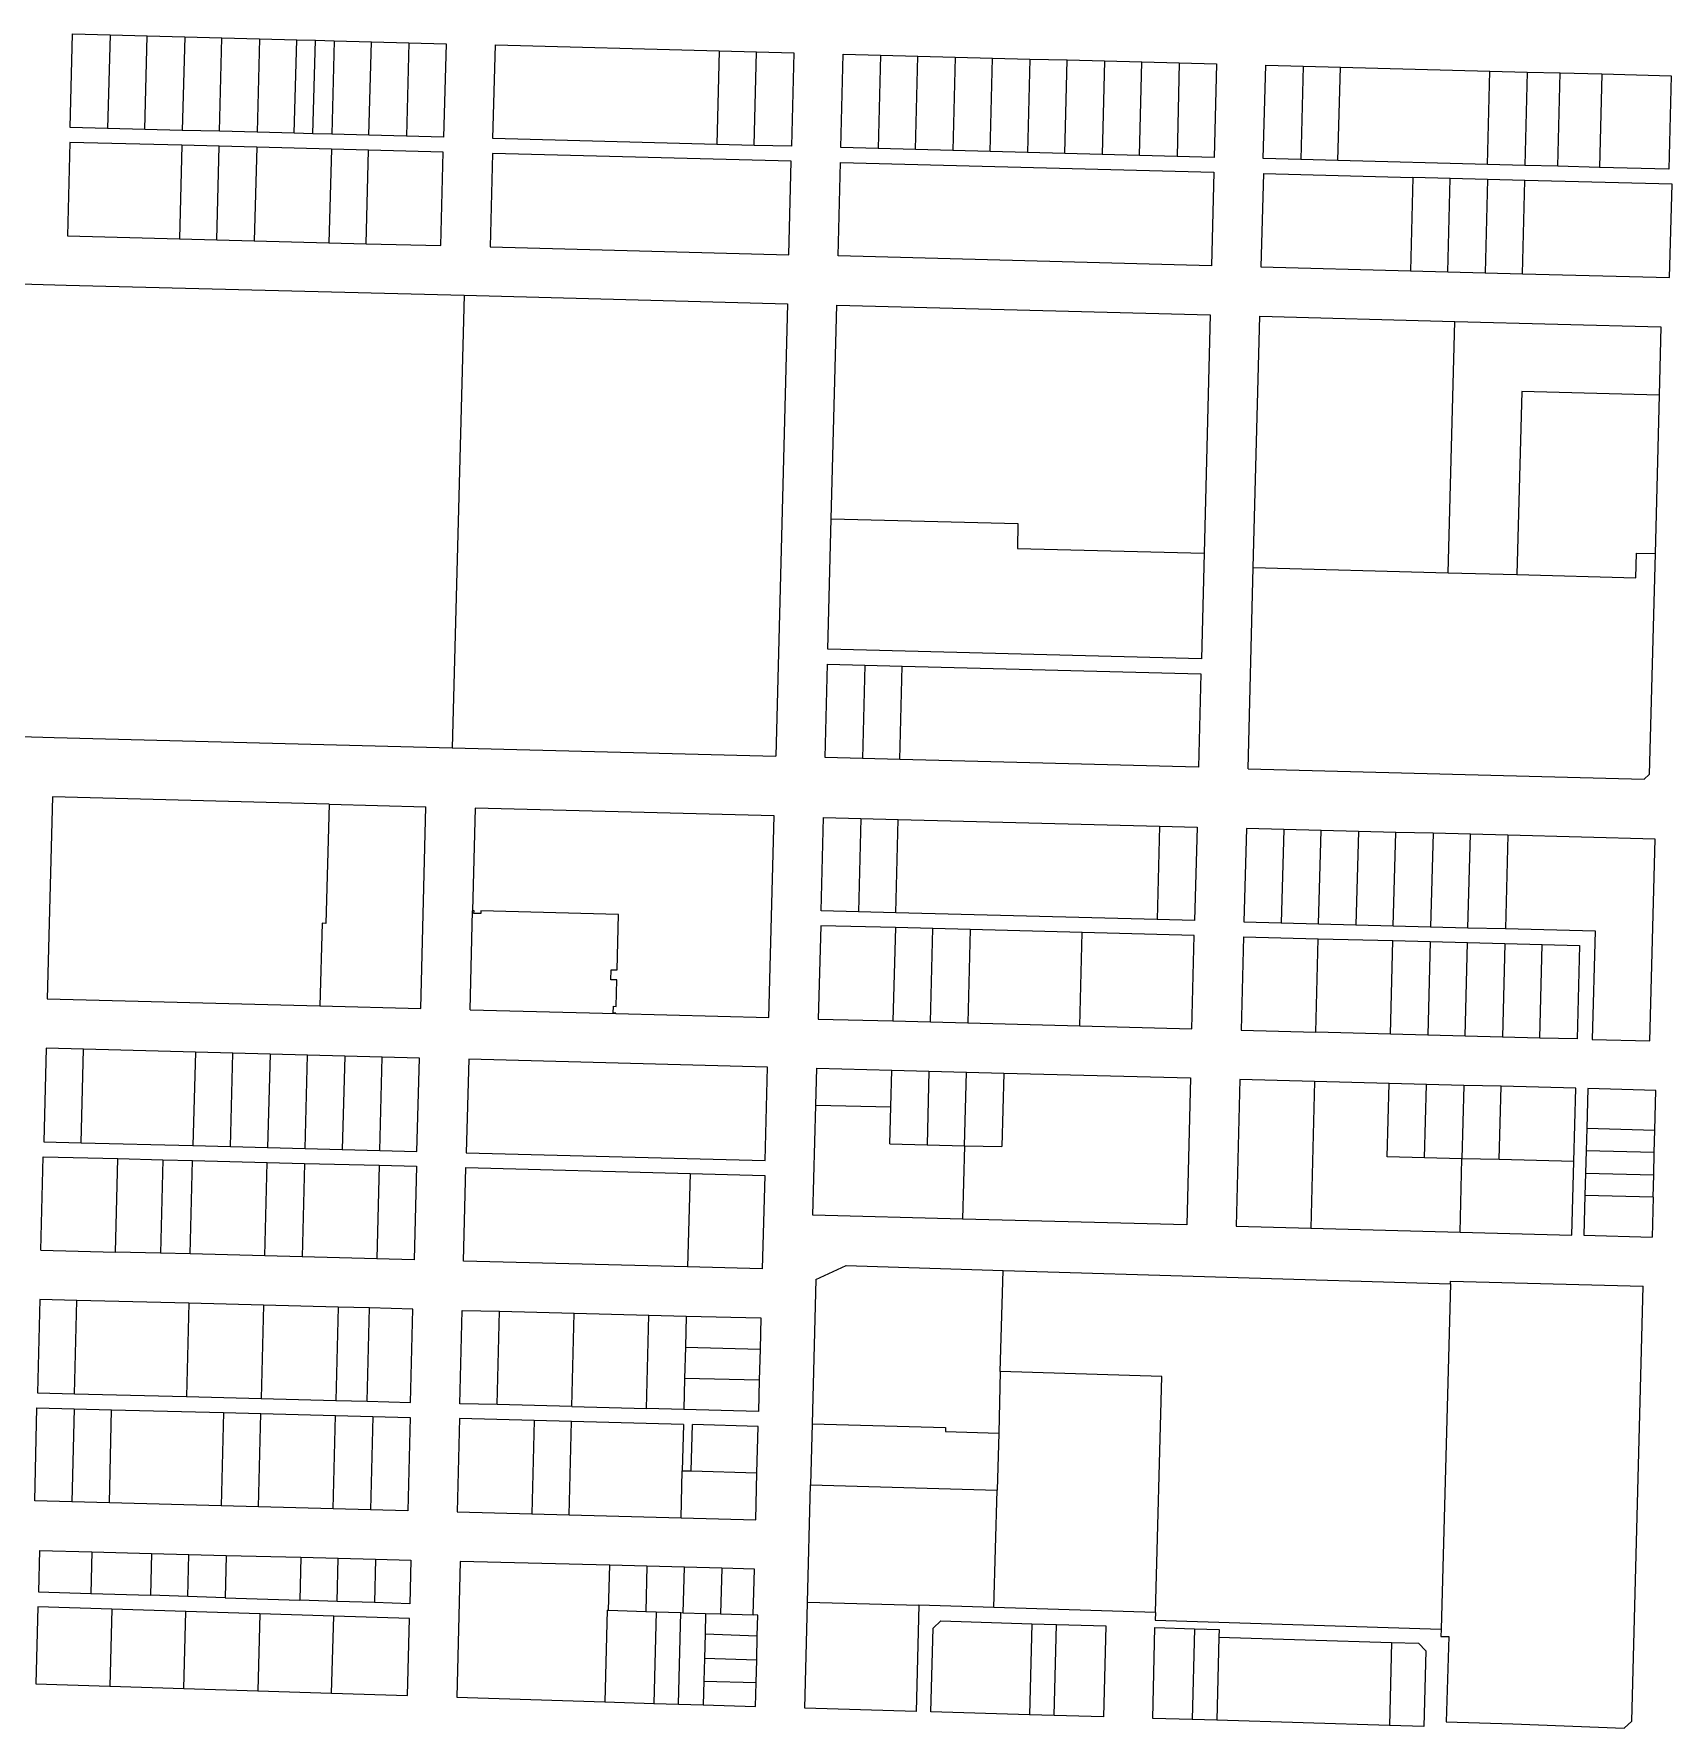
# Model space of a CAD drawing. Header units: inches. Extents: x 486468 to 494399, y 5455955 to 5460553.
# Drawn here: x 490958 to 491626, y 5456035 to 5456726 of the extents above; entities that cross this region are included whole.
import ezdxf

# ---------------------------------------------------------------- set-up
doc = ezdxf.new("R2010")
doc.units = ezdxf.units.IN
doc.header["$MEASUREMENT"] = 0
doc.layers.add('ParcelLines', color=10, linetype='Continuous')

msp = doc.modelspace()

# ---------------------------------------------------------------- linework, layer by layer
at = {"layer": 'ParcelLines', "color": 1}
for p, q in [((490973.071, 5456687.777), (490974.021, 5456725.927)), ((490974.021, 5456725.927), (490989.27, 5456725.527)), ((490989.27, 5456725.527), (490988.271, 5456687.387)), ((490989.27, 5456725.527), (491004.47, 5456725.127)), ((491003.521, 5456686.987), (491004.47, 5456725.127)), ((491004.47, 5456725.127), (491019.72, 5456724.727)), ((491019.72, 5456724.727), (491018.721, 5456686.597)), ((491019.72, 5456724.727), (491034.92, 5456724.327)), ((491033.971, 5456686.197), (491034.92, 5456724.327)), ((491034.92, 5456724.327), (491050.17, 5456723.927)), ((491050.17, 5456723.927), (491049.22, 5456685.798)), ((491050.17, 5456723.927), (491065.42, 5456723.527)), ((491064.42, 5456685.408), (491065.42, 5456723.527)), ((491065.42, 5456723.527), (491073.019, 5456723.327)), ((491072.02, 5456685.208), (491073.019, 5456723.327)), ((491073.019, 5456723.327), (491080.619, 5456723.127)), ((491080.619, 5456723.127), (491079.67, 5456685.008)), ((491080.619, 5456723.127), (491095.869, 5456722.727)), ((491094.87, 5456684.618), (491095.869, 5456722.727)), ((491095.869, 5456722.727), (491111.069, 5456722.327)), ((491111.069, 5456722.327), (491110.12, 5456684.218)), ((491111.069, 5456722.327), (491126.319, 5456721.927)), ((491126.319, 5456721.927), (491125.32, 5456683.828)), ((491145.419, 5456683.278), (491146.419, 5456721.427)), ((491146.419, 5456721.427), (491237.717, 5456719.029)), ((491237.717, 5456719.029), (491236.768, 5456680.878)), ((491237.717, 5456719.029), (491252.917, 5456718.629)), ((491251.968, 5456680.478), (491252.917, 5456718.629)), ((491252.917, 5456718.629), (491268.117, 5456718.229)), ((491268.117, 5456718.229), (491267.168, 5456680.078)), ((491287.318, 5456679.578), (491288.217, 5456717.679)), ((491288.217, 5456717.679), (491303.467, 5456717.279)), ((491303.467, 5456717.279), (491302.517, 5456679.179)), ((491303.467, 5456717.279), (491318.667, 5456716.879)), ((491317.767, 5456678.779), (491318.667, 5456716.879)), ((491318.667, 5456716.879), (491333.916, 5456716.479)), ((491333.916, 5456716.479), (491332.967, 5456678.38)), ((491333.916, 5456716.479), (491349.116, 5456716.079)), ((491348.217, 5456677.98), (491349.116, 5456716.079)), ((491349.116, 5456716.079), (491364.366, 5456715.679)), ((491364.366, 5456715.679), (491363.417, 5456677.58)), ((491364.366, 5456715.679), (491379.616, 5456715.28)), ((491378.667, 5456677.18), (491379.616, 5456715.28)), ((491379.616, 5456715.28), (491394.816, 5456714.88)), ((491394.816, 5456714.88), (491393.866, 5456676.78)), ((491394.816, 5456714.88), (491410.065, 5456714.48)), ((491409.116, 5456676.38), (491410.065, 5456714.48)), ((491410.065, 5456714.48), (491425.265, 5456714.08)), ((491425.265, 5456714.08), (491424.366, 5456675.98)), ((491425.265, 5456714.08), (491440.515, 5456713.68)), ((491440.515, 5456713.68), (491439.566, 5456675.58)), ((491459.566, 5456675.08), (491460.564, 5456713.18)), ((491460.564, 5456713.18), (491475.814, 5456712.78)), ((491475.814, 5456712.78), (491474.816, 5456674.68)), ((491475.814, 5456712.78), (491491.014, 5456712.38)), ((491490.016, 5456674.281), (491491.014, 5456712.38)), ((491491.014, 5456712.38), (491551.914, 5456710.781)), ((491550.915, 5456672.682), (491551.914, 5456710.781)), ((491551.914, 5456710.781), (491567.164, 5456710.382)), ((491567.164, 5456710.382), (491566.165, 5456672.282)), ((491567.164, 5456710.382), (491580.614, 5456710.022)), ((491579.615, 5456671.932), (491580.614, 5456710.022)), ((491580.614, 5456710.022), (491597.614, 5456709.572)), ((491597.614, 5456709.572), (491596.615, 5456671.482)), ((491597.614, 5456709.572), (491625.914, 5456708.833)), ((491625.914, 5456708.833), (491624.965, 5456670.733)), ((490972.922, 5456681.677), (490971.922, 5456643.527)), ((491018.571, 5456680.488), (490972.922, 5456681.677)), ((490988.271, 5456687.387), (490973.071, 5456687.777)), ((491003.521, 5456686.987), (490988.271, 5456687.387)), ((491018.721, 5456686.597), (491003.521, 5456686.987)), ((491033.971, 5456686.197), (491018.721, 5456686.597)), ((491049.22, 5456685.798), (491033.971, 5456686.197)), ((491064.42, 5456685.408), (491049.22, 5456685.798)), ((491072.02, 5456685.208), (491064.42, 5456685.408)), ((491079.67, 5456685.008), (491072.02, 5456685.208)), ((491094.87, 5456684.618), (491079.67, 5456685.008)), ((491110.12, 5456684.218), (491094.87, 5456684.618)), ((491125.32, 5456683.828), (491110.12, 5456684.218)), ((491236.768, 5456680.878), (491145.419, 5456683.278)), ((491018.571, 5456680.488), (491017.622, 5456642.337)), ((491033.821, 5456680.088), (491018.571, 5456680.488)), ((491032.872, 5456641.947), (491033.821, 5456680.088)), ((491049.071, 5456679.698), (491033.821, 5456680.088)), ((491049.071, 5456679.698), (491048.071, 5456641.557)), ((491079.52, 5456678.908), (491049.071, 5456679.698)), ((491079.52, 5456678.908), (491078.521, 5456640.768)), ((491094.72, 5456678.518), (491079.52, 5456678.908)), ((491093.771, 5456640.368), (491094.72, 5456678.518)), ((491125.17, 5456677.728), (491094.72, 5456678.518)), ((491124.22, 5456639.578), (491125.17, 5456677.728)), ((491145.269, 5456677.178), (491144.32, 5456639.078)), ((491267.018, 5456674.028), (491145.269, 5456677.178)), ((491251.968, 5456680.478), (491236.768, 5456680.878)), ((491267.168, 5456680.078), (491251.968, 5456680.478)), ((491302.517, 5456679.179), (491287.318, 5456679.578)), ((491317.767, 5456678.779), (491302.517, 5456679.179)), ((491332.967, 5456678.38), (491317.767, 5456678.779)), ((491348.217, 5456677.98), (491332.967, 5456678.38)), ((491363.417, 5456677.58), (491348.217, 5456677.98)), ((491378.667, 5456677.18), (491363.417, 5456677.58)), ((491393.866, 5456676.78), (491378.667, 5456677.18)), ((491409.116, 5456676.38), (491393.866, 5456676.78)), ((491424.366, 5456675.98), (491409.116, 5456676.38)), ((491439.566, 5456675.58), (491424.366, 5456675.98)), ((491474.816, 5456674.68), (491459.566, 5456675.08)), ((491266.119, 5456635.879), (491267.018, 5456674.028)), ((491286.218, 5456635.379), (491287.168, 5456673.479)), ((491287.168, 5456673.479), (491439.416, 5456669.48)), ((491439.416, 5456669.48), (491438.467, 5456631.381)), ((491459.616, 5456668.98), (491458.617, 5456630.881)), ((491459.616, 5456668.98), (491520.515, 5456667.392)), ((491490.016, 5456674.281), (491474.816, 5456674.68)), ((491550.915, 5456672.682), (491490.016, 5456674.281)), ((491566.165, 5456672.282), (491550.915, 5456672.682)), ((491579.615, 5456671.932), (491566.165, 5456672.282)), ((491596.615, 5456671.482), (491579.615, 5456671.932)), ((491624.965, 5456670.733), (491596.615, 5456671.482)), ((491520.515, 5456667.392), (491519.517, 5456629.291)), ((491535.715, 5456666.992), (491520.515, 5456667.392)), ((491534.767, 5456628.892), (491535.715, 5456666.992)), ((491550.965, 5456666.592), (491535.715, 5456666.992)), ((491550.965, 5456666.592), (491549.966, 5456628.502)), ((491566.165, 5456666.192), (491550.965, 5456666.592)), ((491565.216, 5456628.102), (491566.165, 5456666.192)), ((491626.265, 5456664.633), (491566.165, 5456666.192)), ((491625.265, 5456626.533), (491626.265, 5456664.633)), ((490971.922, 5456643.527), (491017.622, 5456642.337)), ((491017.622, 5456642.337), (491032.872, 5456641.947)), ((491032.872, 5456641.947), (491048.071, 5456641.557)), ((491048.071, 5456641.557), (491078.521, 5456640.768)), ((491078.521, 5456640.768), (491093.771, 5456640.368)), ((491093.771, 5456640.368), (491124.22, 5456639.578)), ((491144.32, 5456639.078), (491266.119, 5456635.879)), ((491438.467, 5456631.381), (491286.218, 5456635.379)), ((491458.617, 5456630.881), (491519.517, 5456629.291)), ((491519.517, 5456629.291), (491534.767, 5456628.892)), ((491534.767, 5456628.892), (491549.966, 5456628.502)), ((491549.966, 5456628.502), (491565.216, 5456628.102)), ((491565.216, 5456628.102), (491625.265, 5456626.533)), ((490885.44, 5456625.761), (490971.329, 5456623.479)), ((490971.329, 5456623.479), (491133.657, 5456619.331)), ((491133.657, 5456619.331), (491128.822, 5456434.833)), ((491133.657, 5456619.331), (491265.533, 5456615.873)), ((491265.533, 5456615.873), (491260.725, 5456431.342)), ((491283.361, 5456528.218), (491285.633, 5456615.376)), ((491285.633, 5456615.376), (491437.954, 5456611.403)), ((491437.954, 5456611.403), (491435.418, 5456514.121)), ((491455.449, 5456508.282), (491458.117, 5456610.781)), ((491458.117, 5456610.781), (491537.667, 5456608.692)), ((491534.969, 5456506.192), (491537.667, 5456608.692)), ((491537.667, 5456608.692), (491621.716, 5456606.483)), ((491621.716, 5456606.483), (491620.996, 5456578.633)), ((491564.917, 5456580.133), (491562.969, 5456505.453)), ((491620.996, 5456578.633), (491564.917, 5456580.133)), ((491620.996, 5456578.633), (491619.308, 5456514.034)), ((491281.975, 5456475.038), (491283.361, 5456528.218)), ((491283.361, 5456528.218), (491359.522, 5456526.242)), ((491359.522, 5456526.242), (491359.258, 5456516.096)), ((491359.258, 5456516.096), (491435.418, 5456514.121)), ((491435.418, 5456514.121), (491434.297, 5456471.1)), ((491611.519, 5456504.184), (491611.769, 5456514.234)), ((491611.769, 5456514.234), (491619.308, 5456514.034)), ((491619.308, 5456514.034), (491616.97, 5456423.985)), ((491453.322, 5456426.282), (491455.449, 5456508.282)), ((491455.449, 5456508.282), (491534.969, 5456506.192)), ((491534.969, 5456506.192), (491562.969, 5456505.453)), ((491562.969, 5456505.453), (491611.519, 5456504.184)), ((491434.297, 5456471.1), (491281.975, 5456475.038)), ((491280.824, 5456430.89), (491281.816, 5456468.946)), ((491281.816, 5456468.946), (491297.042, 5456468.553)), ((491297.042, 5456468.553), (491296.05, 5456430.498)), ((491297.042, 5456468.553), (491312.268, 5456468.159)), ((491311.277, 5456430.106), (491312.268, 5456468.159)), ((491312.268, 5456468.159), (491434.138, 5456465.009)), ((491434.138, 5456465.009), (491433.147, 5456426.967)), ((490880.562, 5456441.305), (490966.452, 5456439.08)), ((490966.452, 5456439.08), (491128.822, 5456434.833)), ((491128.822, 5456434.833), (491260.725, 5456431.342)), ((491296.05, 5456430.498), (491280.824, 5456430.89)), ((491311.277, 5456430.106), (491296.05, 5456430.498)), ((491433.147, 5456426.967), (491311.277, 5456430.106)), ((491453.322, 5456426.282), (491614.92, 5456422.035)), ((491616.97, 5456423.985), (491614.92, 5456422.035)), ((490965.816, 5456414.78), (490963.659, 5456332.52)), ((491078.572, 5456411.831), (490965.816, 5456414.78)), ((491078.572, 5456411.831), (491077.306, 5456363.213)), ((491078.572, 5456411.831), (491118.053, 5456410.799)), ((491115.973, 5456328.553), (491118.053, 5456410.799)), ((491138.164, 5456410.27), (491137.096, 5456368.41)), ((491260.08, 5456407.043), (491138.164, 5456410.27)), ((491257.918, 5456324.836), (491260.08, 5456407.043)), ((491279.226, 5456368.381), (491280.225, 5456406.431)), ((491280.225, 5456406.431), (491295.475, 5456406.031)), ((491295.475, 5456406.031), (491294.475, 5456367.982)), ((491295.475, 5456406.031), (491310.675, 5456405.641)), ((491309.675, 5456367.592), (491310.675, 5456405.641)), ((491310.675, 5456405.641), (491417.272, 5456402.883)), ((491417.272, 5456402.883), (491416.324, 5456364.823)), ((491417.272, 5456402.883), (491432.522, 5456402.483)), ((491432.522, 5456402.483), (491431.524, 5456364.433)), ((491452.672, 5456401.933), (491451.674, 5456363.833)), ((491467.872, 5456401.533), (491452.672, 5456401.933)), ((491467.872, 5456401.533), (491466.874, 5456363.443)), ((491483.122, 5456401.133), (491467.872, 5456401.533)), ((491482.124, 5456363.043), (491483.122, 5456401.133)), ((491498.322, 5456400.744), (491483.122, 5456401.133)), ((491498.322, 5456400.744), (491497.323, 5456362.653)), ((491513.572, 5456400.344), (491498.322, 5456400.744)), ((491512.573, 5456362.254), (491513.572, 5456400.344)), ((491528.772, 5456399.954), (491513.572, 5456400.344)), ((491528.772, 5456399.954), (491527.773, 5456361.864)), ((491544.022, 5456399.554), (491528.772, 5456399.954)), ((491543.023, 5456361.464), (491544.022, 5456399.554)), ((491559.272, 5456399.154), (491544.022, 5456399.554)), ((491559.272, 5456399.154), (491558.273, 5456361.074)), ((491619.321, 5456397.585), (491559.272, 5456399.154)), ((491617.173, 5456315.335), (491619.321, 5456397.585)), ((491136.064, 5456327.985), (491137.096, 5456368.41)), ((491137.696, 5456368.393), (491137.096, 5456368.41)), ((491137.668, 5456367.294), (491137.696, 5456368.393)), ((491140.416, 5456367.222), (491137.668, 5456367.294)), ((491140.444, 5456368.321), (491140.416, 5456367.222)), ((491196.628, 5456366.84), (491140.444, 5456368.321)), ((491196.034, 5456344.247), (491196.628, 5456366.84)), ((491294.475, 5456367.982), (491279.226, 5456368.381)), ((491309.675, 5456367.592), (491294.475, 5456367.982)), ((491416.324, 5456364.823), (491309.675, 5456367.592)), ((491431.524, 5456364.433), (491416.324, 5456364.823)), ((491075.757, 5456363.253), (491074.881, 5456329.623)), ((491077.306, 5456363.213), (491075.757, 5456363.253)), ((491279.076, 5456362.281), (491278.077, 5456324.231)), ((491309.525, 5456361.492), (491279.076, 5456362.281)), ((491309.525, 5456361.492), (491308.526, 5456323.442)), ((491324.775, 5456361.092), (491309.525, 5456361.492)), ((491323.776, 5456323.053), (491324.775, 5456361.092)), ((491339.975, 5456360.702), (491324.775, 5456361.092)), ((491339.975, 5456360.702), (491339.026, 5456322.653)), ((491385.674, 5456359.522), (491339.975, 5456360.702)), ((491384.725, 5456321.473), (491385.674, 5456359.522)), ((491431.374, 5456358.333), (491385.674, 5456359.522)), ((491430.425, 5456320.284), (491431.374, 5456358.333)), ((491451.474, 5456357.783), (491450.475, 5456319.684)), ((491451.474, 5456357.783), (491481.974, 5456356.983)), ((491451.674, 5456363.833), (491466.874, 5456363.443)), ((491466.874, 5456363.443), (491482.124, 5456363.043)), ((491480.975, 5456318.884), (491481.974, 5456356.983)), ((491481.974, 5456356.983), (491512.423, 5456356.184)), ((491482.124, 5456363.043), (491497.323, 5456362.653)), ((491497.323, 5456362.653), (491512.573, 5456362.254)), ((491512.573, 5456362.254), (491527.773, 5456361.864)), ((491527.773, 5456361.864), (491543.023, 5456361.464)), ((491543.023, 5456361.464), (491558.273, 5456361.074)), ((491558.273, 5456361.074), (491594.823, 5456360.134)), ((491594.823, 5456360.134), (491593.623, 5456315.935)), ((491511.425, 5456318.084), (491512.423, 5456356.184)), ((491512.423, 5456356.184), (491527.623, 5456355.784)), ((491527.623, 5456355.784), (491526.625, 5456317.685)), ((491527.623, 5456355.784), (491542.873, 5456355.384)), ((491541.875, 5456317.285), (491542.873, 5456355.384)), ((491542.873, 5456355.384), (491558.073, 5456354.984)), ((491558.073, 5456354.984), (491557.075, 5456316.885)), ((491558.073, 5456354.984), (491573.323, 5456354.584)), ((491572.323, 5456316.485), (491573.323, 5456354.584)), ((491573.323, 5456354.584), (491588.523, 5456354.184)), ((491588.523, 5456354.184), (491587.523, 5456316.085)), ((491193.529, 5456340.256), (491193.636, 5456344.309)), ((491193.636, 5456344.309), (491196.034, 5456344.247)), ((491195.928, 5456340.194), (491193.529, 5456340.256)), ((491195.644, 5456329.395), (491195.928, 5456340.194)), ((490963.659, 5456332.52), (491074.881, 5456329.623)), ((491074.881, 5456329.623), (491115.973, 5456328.553)), ((491194.472, 5456326.675), (491194.545, 5456329.423)), ((491194.545, 5456329.423), (491195.644, 5456329.395)), ((491136.064, 5456327.985), (491195.566, 5456326.447)), ((491195.572, 5456326.647), (491194.472, 5456326.675)), ((491195.566, 5456326.447), (491195.572, 5456326.647)), ((491195.566, 5456326.447), (491257.918, 5456324.836)), ((491278.077, 5456324.231), (491308.526, 5456323.442)), ((491308.526, 5456323.442), (491323.776, 5456323.053)), ((491323.776, 5456323.053), (491339.026, 5456322.653)), ((491339.026, 5456322.653), (491384.725, 5456321.473)), ((491384.725, 5456321.473), (491430.425, 5456320.284)), ((491450.475, 5456319.684), (491480.975, 5456318.884)), ((491511.425, 5456318.084), (491480.975, 5456318.884)), ((491526.625, 5456317.685), (491511.425, 5456318.084)), ((491541.875, 5456317.285), (491526.625, 5456317.685)), ((491557.075, 5456316.885), (491541.875, 5456317.285)), ((491572.323, 5456316.485), (491557.075, 5456316.885)), ((491587.523, 5456316.085), (491572.323, 5456316.485)), ((491593.623, 5456315.935), (491617.173, 5456315.335)), ((490963.181, 5456312.326), (490962.232, 5456274.176)), ((490978.431, 5456311.926), (490963.181, 5456312.326)), ((490977.432, 5456273.786), (490978.431, 5456311.926)), ((491024.08, 5456310.727), (490978.431, 5456311.926)), ((491024.08, 5456310.727), (491023.081, 5456272.597)), ((491039.33, 5456310.328), (491024.08, 5456310.727)), ((491038.331, 5456272.197), (491039.33, 5456310.328)), ((491054.58, 5456309.928), (491039.33, 5456310.328)), ((491054.58, 5456309.928), (491053.531, 5456271.807)), ((491069.78, 5456309.528), (491054.58, 5456309.928)), ((491068.781, 5456271.407), (491069.78, 5456309.528)), ((491085.03, 5456309.128), (491069.78, 5456309.528)), ((491085.03, 5456309.128), (491083.98, 5456271.018)), ((491100.229, 5456308.728), (491085.03, 5456309.128)), ((491099.23, 5456270.618), (491100.229, 5456308.728)), ((491115.479, 5456308.328), (491100.229, 5456308.728)), ((491114.43, 5456270.228), (491115.479, 5456308.328)), ((491135.579, 5456307.829), (491134.531, 5456269.729)), ((491257.427, 5456304.631), (491135.579, 5456307.829)), ((491256.429, 5456266.582), (491257.427, 5456304.631)), ((491277.128, 5456289.132), (491277.528, 5456304.132)), ((491277.528, 5456304.132), (491308.028, 5456303.342)), ((491307.628, 5456288.382), (491308.028, 5456303.342)), ((491308.028, 5456303.342), (491323.227, 5456302.952)), ((491323.227, 5456302.952), (491322.428, 5456272.982)), ((491323.227, 5456302.952), (491338.477, 5456302.553)), ((491337.678, 5456272.582), (491338.477, 5456302.553)), ((491338.477, 5456302.553), (491353.726, 5456302.153)), ((491353.726, 5456302.153), (491352.927, 5456272.183)), ((491353.726, 5456302.153), (491429.875, 5456300.184)), ((491429.875, 5456300.184), (491428.327, 5456240.284)), ((491449.975, 5456299.584), (491448.427, 5456239.735)), ((491480.425, 5456298.784), (491449.975, 5456299.584)), ((491480.425, 5456298.784), (491478.877, 5456238.935)), ((491510.875, 5456297.984), (491480.425, 5456298.784)), ((491510.075, 5456268.085), (491510.875, 5456297.984)), ((491526.125, 5456297.584), (491510.875, 5456297.984)), ((491525.325, 5456267.685), (491526.125, 5456297.584)), ((491541.325, 5456297.185), (491526.125, 5456297.584)), ((491541.325, 5456297.185), (491540.525, 5456267.286)), ((491556.575, 5456296.785), (491541.325, 5456297.185)), ((491555.775, 5456266.885), (491556.575, 5456296.785)), ((491587.025, 5456295.985), (491556.575, 5456296.785)), ((491586.225, 5456266.085), (491587.025, 5456295.985)), ((491591.875, 5456295.885), (491591.445, 5456279.685)), ((491619.674, 5456295.135), (491591.875, 5456295.885)), ((491619.245, 5456278.935), (491619.674, 5456295.135)), ((491275.929, 5456244.232), (491277.128, 5456289.132)), ((491277.128, 5456289.132), (491307.628, 5456288.382)), ((491307.228, 5456273.382), (491307.628, 5456288.382)), ((490962.232, 5456274.176), (490977.432, 5456273.786)), ((491591.445, 5456279.685), (491591.195, 5456270.535)), ((491591.445, 5456279.685), (491619.245, 5456278.935)), ((491618.995, 5456269.785), (491619.245, 5456278.935)), ((490961.083, 5456229.976), (490962.032, 5456268.076)), ((490962.032, 5456268.076), (490992.482, 5456267.297)), ((490977.432, 5456273.786), (491023.081, 5456272.597)), ((490991.534, 5456229.196), (490992.482, 5456267.297)), ((490992.482, 5456267.297), (491010.782, 5456266.827)), ((491023.081, 5456272.597), (491038.331, 5456272.197)), ((491038.331, 5456272.197), (491053.531, 5456271.807)), ((491053.531, 5456271.807), (491068.781, 5456271.407)), ((491068.781, 5456271.407), (491083.98, 5456271.018)), ((491083.98, 5456271.018), (491099.23, 5456270.618)), ((491099.23, 5456270.618), (491114.43, 5456270.228)), ((491134.531, 5456269.729), (491256.429, 5456266.582)), ((491307.228, 5456273.382), (491322.428, 5456272.982)), ((491322.428, 5456272.982), (491337.678, 5456272.582)), ((491337.678, 5456272.582), (491336.878, 5456242.653)), ((491337.678, 5456272.582), (491352.927, 5456272.183)), ((491525.325, 5456267.685), (491510.075, 5456268.085)), ((491540.525, 5456267.286), (491525.325, 5456267.685)), ((491539.776, 5456237.335), (491540.525, 5456267.286)), ((491555.775, 5456266.885), (491540.525, 5456267.286)), ((491591.195, 5456270.535), (491590.956, 5456261.385)), ((491618.995, 5456269.785), (491591.195, 5456270.535)), ((491618.755, 5456260.635), (491618.995, 5456269.785)), ((491010.782, 5456266.827), (491009.783, 5456228.727)), ((491010.782, 5456266.827), (491022.931, 5456266.517)), ((491021.933, 5456228.417), (491022.931, 5456266.517)), ((491022.931, 5456266.517), (491053.381, 5456265.737)), ((491052.383, 5456227.638), (491053.381, 5456265.737)), ((491053.381, 5456265.737), (491068.631, 5456265.347)), ((491068.631, 5456265.347), (491067.583, 5456227.248)), ((491068.631, 5456265.347), (491099.08, 5456264.568)), ((491099.08, 5456264.568), (491098.032, 5456226.468)), ((491099.08, 5456264.568), (491114.281, 5456264.179)), ((491114.281, 5456264.179), (491113.282, 5456226.078)), ((491133.382, 5456225.529), (491134.381, 5456263.629)), ((491134.381, 5456263.629), (491225.78, 5456261.271)), ((491225.78, 5456261.271), (491224.78, 5456223.201)), ((491225.78, 5456261.271), (491256.229, 5456260.481)), ((491256.229, 5456260.481), (491255.23, 5456222.432)), ((491586.225, 5456266.085), (491555.775, 5456266.885)), ((491585.426, 5456236.136), (491586.225, 5456266.085)), ((491590.956, 5456261.385), (491590.706, 5456252.236)), ((491590.956, 5456261.385), (491618.755, 5456260.635)), ((491618.506, 5456251.535), (491618.755, 5456260.635)), ((491590.706, 5456252.236), (491590.276, 5456236.036)), ((491618.506, 5456251.535), (491590.706, 5456252.236)), ((491618.506, 5456251.535), (491618.076, 5456235.286)), ((491336.878, 5456242.653), (491275.929, 5456244.232)), ((491428.327, 5456240.284), (491336.878, 5456242.653)), ((491448.427, 5456239.735), (491478.877, 5456238.935)), ((491478.877, 5456238.935), (491539.776, 5456237.335)), ((491539.776, 5456237.335), (491585.426, 5456236.136)), ((491590.276, 5456236.036), (491618.076, 5456235.286)), ((490961.083, 5456229.976), (490991.534, 5456229.196)), ((491009.783, 5456228.727), (490991.534, 5456229.196)), ((491021.933, 5456228.417), (491009.783, 5456228.727)), ((491052.383, 5456227.638), (491021.933, 5456228.417)), ((491067.583, 5456227.248), (491052.383, 5456227.638)), ((491098.032, 5456226.468), (491067.583, 5456227.248)), ((491113.282, 5456226.078), (491098.032, 5456226.468)), ((491224.78, 5456223.201), (491133.382, 5456225.529)), ((491255.23, 5456222.432), (491224.78, 5456223.201)), ((491277.13, 5456217.982), (491289.479, 5456223.683)), ((491289.479, 5456223.683), (491353.428, 5456221.733)), ((491352.319, 5456180.484), (491353.428, 5456221.733)), ((491353.428, 5456221.733), (491535.927, 5456216.185)), ((491277.13, 5456217.982), (491275.592, 5456159.203)), ((491535.927, 5456216.185), (491532.03, 5456075.486)), ((491535.927, 5456217.335), (491614.526, 5456215.286)), ((491535.927, 5456216.185), (491535.927, 5456217.335)), ((491609.83, 5456037.988), (491614.526, 5456215.286)), ((490960.584, 5456209.876), (490959.635, 5456171.826)), ((490975.784, 5456209.487), (490960.584, 5456209.876)), ((490974.835, 5456171.436), (490975.784, 5456209.487)), ((491021.434, 5456208.317), (490975.784, 5456209.487)), ((491021.434, 5456208.317), (491020.484, 5456170.247)), ((491051.883, 5456207.538), (491021.434, 5456208.317)), ((491051.883, 5456207.538), (491050.934, 5456169.457)), ((491082.333, 5456206.758), (491051.883, 5456207.538)), ((491082.333, 5456206.758), (491081.384, 5456168.668)), ((491095.083, 5456206.428), (491082.333, 5456206.758)), ((491094.133, 5456168.339), (491095.083, 5456206.428)), ((491112.732, 5456205.978), (491095.083, 5456206.428)), ((491111.783, 5456167.879), (491112.732, 5456205.978)), ((491131.883, 5456167.379), (491132.832, 5456205.43)), ((491132.832, 5456205.43), (491148.082, 5456205.04)), ((491147.133, 5456166.989), (491148.082, 5456205.04)), ((491148.082, 5456205.04), (491178.531, 5456204.27)), ((491177.582, 5456166.2), (491178.531, 5456204.27)), ((491178.531, 5456204.27), (491209.031, 5456203.49)), ((491208.032, 5456165.411), (491209.031, 5456203.49)), ((491209.031, 5456203.49), (491224.231, 5456203.102)), ((491224.231, 5456203.102), (491223.901, 5456190.382)), ((491224.231, 5456203.102), (491254.68, 5456202.332)), ((491254.68, 5456202.332), (491254.361, 5456189.632)), ((491223.901, 5456190.382), (491223.561, 5456177.681)), ((491223.901, 5456190.382), (491254.361, 5456189.632)), ((491254.361, 5456189.632), (491254.041, 5456176.932)), ((491223.561, 5456177.681), (491223.231, 5456165.021)), ((491254.041, 5456176.932), (491223.561, 5456177.681)), ((491352.319, 5456180.484), (491351.651, 5456155.424)), ((491418.128, 5456178.435), (491352.319, 5456180.484)), ((491415.531, 5456082.185), (491418.128, 5456178.435)), ((490959.635, 5456171.826), (490974.835, 5456171.436)), ((490974.835, 5456171.436), (491020.484, 5456170.247)), ((491254.041, 5456176.932), (491253.732, 5456164.232)), ((490958.536, 5456127.726), (490959.485, 5456165.726)), ((490959.485, 5456165.726), (490974.685, 5456165.336)), ((490974.685, 5456165.336), (490973.736, 5456127.326)), ((490974.685, 5456165.336), (490989.935, 5456164.936)), ((490988.985, 5456126.926), (490989.935, 5456164.936)), ((490989.935, 5456164.936), (491035.534, 5456163.757)), ((491020.484, 5456170.247), (491050.934, 5456169.457)), ((491035.534, 5456163.757), (491034.585, 5456125.728)), ((491035.534, 5456163.757), (491050.784, 5456163.357)), ((491050.934, 5456169.457), (491081.384, 5456168.668)), ((491081.384, 5456168.668), (491094.133, 5456168.339)), ((491094.133, 5456168.339), (491111.783, 5456167.879)), ((491147.133, 5456166.989), (491131.883, 5456167.379)), ((491177.582, 5456166.2), (491147.133, 5456166.989)), ((491177.582, 5456166.2), (491208.032, 5456165.411)), ((491223.231, 5456165.021), (491208.032, 5456165.411)), ((491253.732, 5456164.232), (491223.231, 5456165.021)), ((491049.835, 5456125.328), (491050.784, 5456163.357)), ((491050.784, 5456163.357), (491081.184, 5456162.568)), ((491080.235, 5456124.528), (491081.184, 5456162.568)), ((491081.184, 5456162.568), (491096.433, 5456162.169)), ((491096.433, 5456162.169), (491095.485, 5456124.128)), ((491096.433, 5456162.169), (491111.633, 5456161.779)), ((491111.633, 5456161.779), (491110.685, 5456123.729)), ((491131.733, 5456161.279), (491130.784, 5456123.229)), ((491162.182, 5456160.49), (491131.733, 5456161.279)), ((491162.182, 5456160.49), (491161.234, 5456122.429)), ((491177.432, 5456160.1), (491162.182, 5456160.49)), ((491176.434, 5456122.031), (491177.432, 5456160.1)), ((491223.083, 5456158.931), (491177.432, 5456160.1)), ((491223.083, 5456158.931), (491222.633, 5456140.031)), ((491226.283, 5456139.931), (491226.732, 5456158.831)), ((491253.532, 5456158.132), (491226.732, 5456158.831)), ((491253.062, 5456139.232), (491253.532, 5456158.132)), ((491275.592, 5456159.203), (491274.942, 5456134.333)), ((491275.592, 5456159.203), (491329.941, 5456157.634)), ((491329.941, 5456157.634), (491329.901, 5456156.054)), ((491329.901, 5456156.054), (491351.651, 5456155.424)), ((491351.651, 5456155.424), (491351.021, 5456132.134)), ((491222.133, 5456120.831), (491222.633, 5456140.031)), ((491222.633, 5456140.031), (491226.283, 5456139.931)), ((491226.283, 5456139.931), (491253.062, 5456139.232)), ((491252.583, 5456120.032), (491253.062, 5456139.232)), ((491273.683, 5456086.383), (491274.942, 5456134.333)), ((491274.942, 5456134.333), (491351.021, 5456132.134)), ((491349.732, 5456084.234), (491351.021, 5456132.134)), ((490973.736, 5456127.326), (490958.536, 5456127.726)), ((490988.985, 5456126.926), (490973.736, 5456127.326)), ((491034.585, 5456125.728), (490988.985, 5456126.926)), ((491049.835, 5456125.328), (491034.585, 5456125.728)), ((491080.235, 5456124.528), (491049.835, 5456125.328)), ((491095.485, 5456124.128), (491080.235, 5456124.528)), ((491110.685, 5456123.729), (491095.485, 5456124.128)), ((491130.784, 5456123.229), (491161.234, 5456122.429)), ((491161.234, 5456122.429), (491176.434, 5456122.031)), ((491176.434, 5456122.031), (491222.133, 5456120.831)), ((491222.133, 5456120.831), (491252.583, 5456120.032)), ((490960.486, 5456107.525), (490960.037, 5456090.725)), ((490960.486, 5456107.525), (490981.864, 5456106.964)), ((490981.864, 5456106.964), (490981.414, 5456090.03)), ((490981.864, 5456106.964), (491006.186, 5456106.327)), ((491006.186, 5456106.327), (491005.737, 5456089.237)), ((491006.186, 5456106.327), (491021.386, 5456105.937)), ((491020.936, 5456088.737), (491021.386, 5456105.937)), ((491021.386, 5456105.937), (491036.636, 5456105.538)), ((491036.636, 5456105.538), (491036.186, 5456088.237)), ((491036.636, 5456105.538), (491067.086, 5456104.748)), ((491067.086, 5456104.748), (491066.636, 5456087.248)), ((491067.086, 5456104.748), (491082.285, 5456104.348)), ((491081.836, 5456086.748), (491082.285, 5456104.348)), ((491082.285, 5456104.348), (491097.535, 5456103.958)), ((491097.535, 5456103.958), (491097.085, 5456086.248)), ((491097.535, 5456103.958), (491111.985, 5456103.579)), ((491111.985, 5456103.579), (491111.535, 5456085.778)), ((491132.085, 5456103.079), (491130.685, 5456047.729)), ((491193.034, 5456101.481), (491132.085, 5456103.079)), ((491192.534, 5456083.151), (491193.034, 5456101.481)), ((491208.233, 5456101.081), (491193.034, 5456101.481)), ((491208.233, 5456101.081), (491207.784, 5456082.651)), ((491223.483, 5456100.681), (491208.233, 5456101.081)), ((491222.984, 5456082.151), (491223.483, 5456100.681)), ((491238.733, 5456100.281), (491223.483, 5456100.681)), ((491238.733, 5456100.281), (491238.233, 5456081.661)), ((491252.033, 5456099.932), (491238.733, 5456100.281)), ((491251.533, 5456081.232), (491252.033, 5456099.932)), ((490960.037, 5456090.725), (490981.414, 5456090.03)), ((490981.414, 5456090.03), (491005.737, 5456089.237)), ((491020.936, 5456088.737), (491005.737, 5456089.237)), ((491036.186, 5456088.237), (491020.936, 5456088.737)), ((491036.186, 5456088.237), (491066.636, 5456087.248)), ((490959.887, 5456084.526), (490959.038, 5456053.126)), ((490990.037, 5456083.577), (490959.887, 5456084.526)), ((490990.037, 5456083.577), (490989.187, 5456052.177)), ((491020.187, 5456082.637), (490990.037, 5456083.577)), ((491019.337, 5456051.217), (491020.187, 5456082.637)), ((491050.336, 5456081.688), (491020.187, 5456082.637)), ((491050.336, 5456081.688), (491049.487, 5456050.267)), ((491080.486, 5456080.748), (491050.336, 5456081.688)), ((491081.836, 5456086.748), (491066.636, 5456087.248)), ((491079.636, 5456049.308), (491080.486, 5456080.748)), ((491111.385, 5456079.778), (491080.486, 5456080.748)), ((491097.085, 5456086.248), (491081.836, 5456086.748)), ((491111.535, 5456085.778), (491097.085, 5456086.248)), ((491191.934, 5456083.171), (491190.984, 5456045.82)), ((491191.934, 5456083.171), (491192.534, 5456083.151)), ((491192.534, 5456083.151), (491207.784, 5456082.651)), ((491207.784, 5456082.651), (491212.034, 5456082.511)), ((491212.034, 5456082.511), (491211.084, 5456045.191)), ((491212.034, 5456082.511), (491222.084, 5456082.181)), ((491221.134, 5456044.871), (491222.084, 5456082.181)), ((491222.084, 5456082.181), (491222.984, 5456082.151)), ((491222.984, 5456082.151), (491232.133, 5456081.861)), ((491232.133, 5456081.861), (491231.923, 5456073.481)), ((491232.133, 5456081.861), (491238.233, 5456081.661)), ((491238.233, 5456081.661), (491251.533, 5456081.232)), ((491253.433, 5456081.182), (491251.533, 5456081.232)), ((491253.223, 5456072.782), (491253.433, 5456081.182)), ((491273.533, 5456080.533), (491273.683, 5456086.383)), ((491273.683, 5456086.383), (491319.082, 5456085.183)), ((491319.082, 5456085.183), (491317.933, 5456041.883)), ((491349.732, 5456084.234), (491319.082, 5456085.183)), ((491415.531, 5456082.185), (491349.732, 5456084.234)), ((491415.531, 5456082.185), (491415.481, 5456079.135)), ((491110.586, 5456048.328), (491111.385, 5456079.778)), ((491272.583, 5456043.233), (491273.533, 5456080.533)), ((491324.032, 5456041.733), (491324.932, 5456075.833)), ((491324.932, 5456075.833), (491328.082, 5456078.784)), ((491328.082, 5456078.784), (491365.181, 5456077.654)), ((491365.181, 5456077.654), (491364.232, 5456040.534)), ((491365.181, 5456077.654), (491375.231, 5456077.344)), ((491374.282, 5456040.234), (491375.231, 5456077.344)), ((491375.231, 5456077.344), (491395.281, 5456076.735)), ((491395.281, 5456076.735), (491394.381, 5456039.634)), ((491414.481, 5456039.035), (491415.381, 5456076.085)), ((491415.381, 5456076.085), (491431.481, 5456075.585)), ((491415.481, 5456079.135), (491532.03, 5456075.486)), ((491431.481, 5456075.585), (491430.581, 5456038.565)), ((491431.481, 5456075.585), (491441.531, 5456075.275)), ((491441.531, 5456075.275), (491441.441, 5456072.225)), ((491532.03, 5456075.486), (491531.98, 5456072.486)), ((491231.923, 5456073.481), (491231.664, 5456063.431)), ((491231.923, 5456073.481), (491253.223, 5456072.782)), ((491252.963, 5456062.732), (491253.223, 5456072.782)), ((491441.441, 5456072.225), (491440.631, 5456038.266)), ((491441.441, 5456072.225), (491511.881, 5456070.036)), ((491511.881, 5456070.036), (491510.981, 5456036.197)), ((491511.881, 5456070.036), (491522.83, 5456069.686)), ((491522.83, 5456069.686), (491525.831, 5456066.536)), ((491531.98, 5456072.486), (491535.23, 5456072.386)), ((491535.23, 5456072.386), (491534.181, 5456037.637)), ((491231.664, 5456063.431), (491231.434, 5456054.281)), ((491252.963, 5456062.732), (491231.664, 5456063.431)), ((491252.733, 5456053.632), (491252.963, 5456062.732)), ((491525.831, 5456066.536), (491524.981, 5456035.787)), ((490959.038, 5456053.126), (490989.187, 5456052.177)), ((491231.434, 5456054.281), (491231.184, 5456044.551)), ((491231.434, 5456054.281), (491252.733, 5456053.632)), ((491252.484, 5456043.882), (491252.733, 5456053.632)), ((490989.187, 5456052.177), (491019.337, 5456051.217)), ((491019.337, 5456051.217), (491049.487, 5456050.267)), ((491049.487, 5456050.267), (491079.636, 5456049.308)), ((491079.636, 5456049.308), (491110.586, 5456048.328)), ((491130.685, 5456047.729), (491190.984, 5456045.82)), ((491190.984, 5456045.82), (491211.084, 5456045.191)), ((491211.084, 5456045.191), (491221.134, 5456044.871)), ((491221.134, 5456044.871), (491231.184, 5456044.551)), ((491231.184, 5456044.551), (491252.484, 5456043.882)), ((491317.933, 5456041.883), (491272.583, 5456043.233)), ((491364.232, 5456040.534), (491324.032, 5456041.733)), ((491374.282, 5456040.234), (491364.232, 5456040.534)), ((491394.381, 5456039.634), (491374.282, 5456040.234)), ((491430.581, 5456038.565), (491414.481, 5456039.035)), ((491440.631, 5456038.266), (491430.581, 5456038.565)), ((491510.981, 5456036.197), (491440.631, 5456038.266)), ((491524.981, 5456035.787), (491510.981, 5456036.197)), ((491534.181, 5456037.637), (491561.331, 5456036.887)), ((491561.331, 5456036.887), (491606.68, 5456035.088)), ((491609.83, 5456037.988), (491606.68, 5456035.088))]:
    msp.add_line(p, q, dxfattribs=at)

doc.saveas('drawing.dxf')
